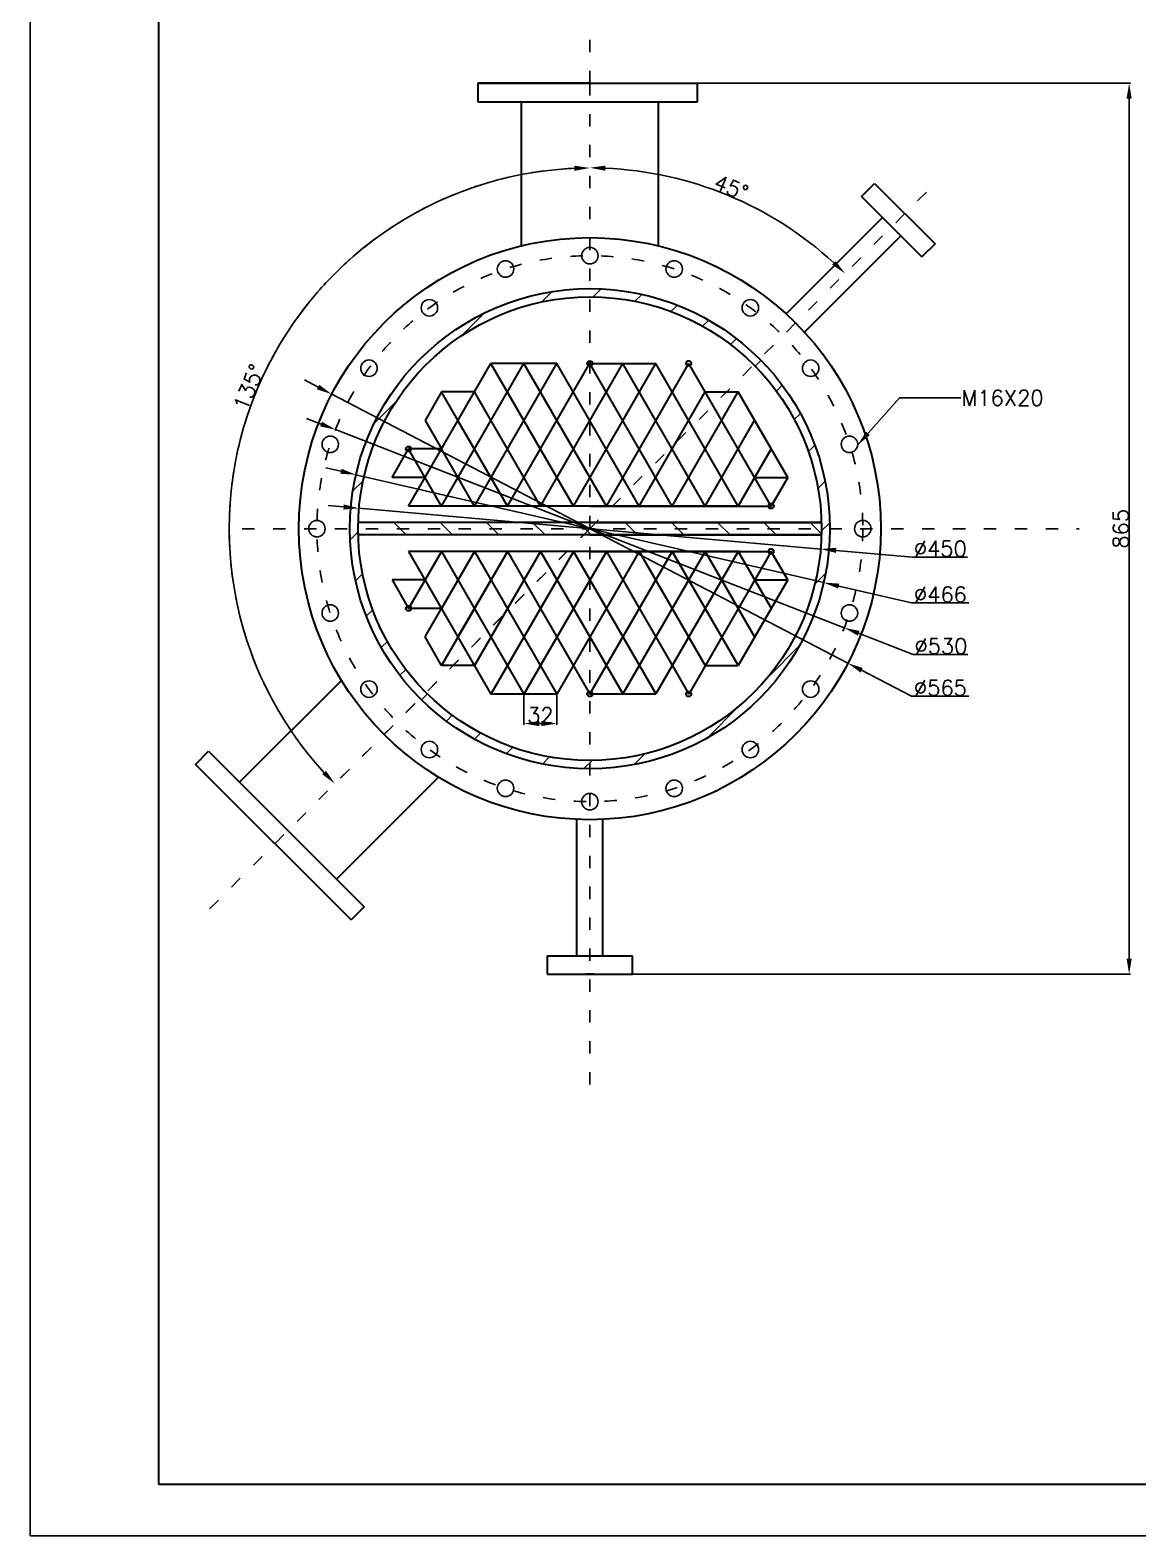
# Model space of a CAD drawing. Header units: millimetres. Extents: x 109 to 4315, y -1665 to 1305.
# Drawn here: x 109 to 1184, y -1665 to -203 of the extents above; entities that cross this region are included whole.
import ezdxf

# ---------------------------------------------------------------- set-up
doc = ezdxf.new("R2010")
doc.units = ezdxf.units.MM
doc.linetypes.add('ACAD_ISO03W100', pattern=[30, 12, -18])
doc.styles.get("Standard").update_dxf_attribs({"font": 'txt', "bigfont": 'gbcbig.shx'})
doc.dimstyles.new('ISO-25', dxfattribs={"dimtxt": 15, "dimasz": 15, "dimexe": 1.25, "dimexo": 0.625, "dimtad": 1, "dimtoh": 1, "dimtxsty": 'Standard', "dimcen": 10, "dimadec": 0, "dimazin": 0, "dimtfac": 1, "dimtmove": 0, "dimatfit": 3, "dimfxl": 0, "dimarcsym": 0})

# ---------------------------------------------------------------- blocks, each defined once
blk = doc.blocks.new('*D9')
at = {"color": 0, "lineweight": -2, "transparency": 16777216}
blk.add_arc((652.1, -687.4), 350.2, 92.4546, 222.5454, dxfattribs=at)
at = {"color": 0, "lineweight": 25, "transparency": 16777216}
for points in [[(637, -335), (637.1, -340), (652.1, -337.2)], [(395.9, -922.4), (392.3, -925.8), (404.5, -934.9)]]:
    blk.add_solid(points, dxfattribs=at)
at = {"layer": 'Defpoints', "color": 0, "lineweight": 25, "transparency": 16777216}
for p in [(652.1, -254.9), (404.5, -439.8), (652.1, -687.4), (274.6, -1064.8), (652.1, -1236.9)]:
    blk.add_point(p, dxfattribs=at)
at = {"color": 0, "lineweight": 25, "transparency": 16777216, "insert": (321, -550.2), "char_height": 15, "attachment_point": 5, "rotation": 67.5}
blk.add_mtext('135°', dxfattribs=at)
blk = doc.blocks.new('*D26')
at = {"color": 0, "linetype": 'ACAD_ISO03W100', "lineweight": -2, "transparency": 16777216}
blk.add_line((651.6, -687.8), (403.6, -935.8), dxfattribs=at)
blk.add_arc((652.1, -687.4), 350.2, 92.4546, 222.5454, dxfattribs=at)
at = {"color": 0, "linetype": 'ACAD_ISO03W100', "lineweight": 25, "transparency": 16777216}
for points in [[(637, -335), (637.1, -340), (652.1, -337.2)], [(395.9, -922.4), (392.3, -925.8), (404.5, -934.9)]]:
    blk.add_solid(points, dxfattribs=at)
at = {"layer": 'Defpoints', "color": 0, "linetype": 'ACAD_ISO03W100', "lineweight": 25, "transparency": 16777216}
for p in [(652.1, -254.9), (988.9, -350.5), (404.5, -439.8), (652.1, -687.4), (652.1, -1236.9)]:
    blk.add_point(p, dxfattribs=at)
at = {"color": 0, "linetype": 'ACAD_ISO03W100', "lineweight": 25, "transparency": 16777216, "insert": (321, -550.2), "char_height": 15, "attachment_point": 5, "rotation": 67.5}
blk.add_mtext('135°', dxfattribs=at)
blk = doc.blocks.new('*D27')
at = {"color": 0, "lineweight": -2, "transparency": 16777216}
blk.add_arc((652.1, -687.4), 350.3, 47.4536, 87.5464, dxfattribs=at)
at = {"color": 0, "lineweight": 25, "transparency": 16777216}
for points in [[(667, -339.9), (667.1, -334.9), (652.1, -337)], [(890.7, -427.5), (887.2, -431.1), (899.8, -439.6)]]:
    blk.add_solid(points, dxfattribs=at)
at = {"layer": 'Defpoints', "color": 0, "lineweight": 25, "transparency": 16777216}
for p in [(652.1, -254.9), (988.9, -350.5), (827.2, -384), (652.1, -687.4), (652.1, -1236.9)]:
    blk.add_point(p, dxfattribs=at)
at = {"color": 0, "lineweight": 25, "transparency": 16777216, "insert": (789.2, -356.2), "char_height": 15, "attachment_point": 5, "rotation": 337.5}
blk.add_mtext('45°', dxfattribs=at)
blk = doc.blocks.new('*D31')
at = {"color": 0, "lineweight": -2, "transparency": 16777216}
for p, q in [((588, -848.5), (588, -877.8)), ((620, -848.5), (620, -877.8)), ((603, -876.5), (605, -876.5))]:
    blk.add_line(p, q, dxfattribs=at)
at = {"color": 0, "lineweight": 25, "transparency": 16777216}
for points in [[(603, -874), (603, -879), (588, -876.5)], [(605, -874), (605, -879), (620, -876.5)]]:
    blk.add_solid(points, dxfattribs=at)
at = {"layer": 'Defpoints', "color": 0, "lineweight": 25, "transparency": 16777216}
for p in [(588, -847.9), (620, -847.9), (620, -876.5)]:
    blk.add_point(p, dxfattribs=at)
at = {"color": 0, "lineweight": 25, "transparency": 16777216, "insert": (604, -868.4), "char_height": 15, "attachment_point": 5}
blk.add_mtext('32', dxfattribs=at)
blk = doc.blocks.new('*D56')
at = {"color": 0, "lineweight": -2, "transparency": 16777216}
for p, q in [((652.7, -254.9), (1176.9, -254.9)), ((1175.6, -269.9), (1175.6, -1104.9)), ((652.7, -1119.9), (1176.9, -1119.9))]:
    blk.add_line(p, q, dxfattribs=at)
at = {"color": 0, "lineweight": 25, "transparency": 16777216}
for points in [[(1173.1, -269.9), (1178.1, -269.9), (1175.6, -254.9)], [(1173.1, -1104.9), (1178.1, -1104.9), (1175.6, -1119.9)]]:
    blk.add_solid(points, dxfattribs=at)
at = {"layer": 'Defpoints', "color": 0, "lineweight": 25, "transparency": 16777216}
for p in [(652.1, -254.9), (652.1, -1119.9), (1175.6, -1119.9)]:
    blk.add_point(p, dxfattribs=at)
at = {"color": 0, "lineweight": 25, "transparency": 16777216, "insert": (1167.5, -687.4), "char_height": 15, "attachment_point": 5, "rotation": 90}
blk.add_mtext('865', dxfattribs=at)
blk = doc.blocks.new('*D57')
at = {"color": 0, "lineweight": -2, "transparency": 16777216}
for p, q in [((413, -666.3), (398, -665)), ((427.9, -667.6), (876.2, -707.1)), ((965.4, -714.9), (891.1, -708.4)), ((1018.6, -714.9), (965.4, -714.9))]:
    blk.add_line(p, q, dxfattribs=at)
at = {"color": 0, "lineweight": 25, "transparency": 16777216}
for points in [[(413.2, -663.8), (412.8, -668.8), (427.9, -667.6)], [(891.3, -705.9), (890.9, -710.9), (876.2, -707.1)]]:
    blk.add_solid(points, dxfattribs=at)
at = {"layer": 'Defpoints', "color": 0, "lineweight": 25, "transparency": 16777216}
for p in [(427.9, -667.6), (876.2, -707.1)]:
    blk.add_point(p, dxfattribs=at)
at = {"color": 0, "lineweight": 25, "transparency": 16777216, "insert": (992.3, -706.8), "char_height": 15, "attachment_point": 5}
blk.add_mtext('∅450', dxfattribs=at)
blk = doc.blocks.new('*D58')
at = {"color": 0, "lineweight": -2, "transparency": 16777216}
for p, q in [((410.4, -631.6), (395.8, -628.2)), ((425, -635), (879.1, -739.7)), ((964.3, -759.4), (893.7, -743.1)), ((1019.9, -759.4), (964.3, -759.4))]:
    blk.add_line(p, q, dxfattribs=at)
at = {"color": 0, "lineweight": 25, "transparency": 16777216}
for points in [[(411, -629.2), (409.8, -634), (425, -635)], [(894.3, -740.7), (893.1, -745.5), (879.1, -739.7)]]:
    blk.add_solid(points, dxfattribs=at)
at = {"layer": 'Defpoints', "color": 0, "lineweight": 25, "transparency": 16777216}
for p in [(425, -635), (879.1, -739.7)]:
    blk.add_point(p, dxfattribs=at)
at = {"color": 0, "lineweight": 25, "transparency": 16777216, "insert": (992.4, -751.3), "char_height": 15, "attachment_point": 5}
blk.add_mtext('∅466', dxfattribs=at)
blk = doc.blocks.new('*D59')
at = {"color": 0, "lineweight": -2, "transparency": 16777216}
for p, q in [((391.1, -585.8), (377.1, -580.4)), ((405.1, -591.2), (899, -783.5)), ((966, -809.5), (913, -788.9)), ((1019.1, -809.5), (966, -809.5))]:
    blk.add_line(p, q, dxfattribs=at)
at = {"color": 0, "lineweight": 25, "transparency": 16777216}
for points in [[(392, -583.5), (390.2, -588.1), (405.1, -591.2)], [(913.9, -786.6), (912.1, -791.2), (899, -783.5)]]:
    blk.add_solid(points, dxfattribs=at)
at = {"layer": 'Defpoints', "color": 0, "lineweight": 25, "transparency": 16777216}
for p in [(405.1, -591.2), (899, -783.5)]:
    blk.add_point(p, dxfattribs=at)
at = {"color": 0, "lineweight": 25, "transparency": 16777216, "insert": (992.9, -801.4), "char_height": 15, "attachment_point": 5}
blk.add_mtext('∅530', dxfattribs=at)
blk = doc.blocks.new('*D60')
at = {"color": 0, "lineweight": -2, "transparency": 16777216}
for p, q in [((388.2, -549.9), (374.9, -543)), ((401.5, -556.8), (902.6, -817.9)), ((964.3, -850), (915.9, -824.8)), ((1019.9, -850), (964.3, -850))]:
    blk.add_line(p, q, dxfattribs=at)
at = {"color": 0, "lineweight": 25, "transparency": 16777216}
for points in [[(389.4, -547.7), (387, -552.1), (401.5, -556.8)], [(917.1, -822.6), (914.8, -827), (902.6, -817.9)]]:
    blk.add_solid(points, dxfattribs=at)
at = {"layer": 'Defpoints', "color": 0, "lineweight": 25, "transparency": 16777216}
for p in [(401.5, -556.8), (902.6, -817.9)]:
    blk.add_point(p, dxfattribs=at)
at = {"color": 0, "lineweight": 25, "transparency": 16777216, "insert": (992.4, -841.9), "char_height": 15, "attachment_point": 5}
blk.add_mtext('∅565', dxfattribs=at)

msp = doc.modelspace()

# ---------------------------------------------------------------- hatches: boundary and pattern name
at = {"lineweight": 25}
h = msp.add_hatch(dxfattribs=at)
h.set_pattern_fill('ANSI31', color=256, scale=10, style=0)
h.set_pattern_definition([(45, (-6e-14, -309.372), (-22.4506, 22.4506), [])])
h.paths.add_polyline_path([(877.052, -687.35), (885.052, -687.35, 0.19891237), (816.807, -522.594), (811.151, -528.251, -0.19891237)])
h.paths.add_polyline_path([(427.052, -687.35), (419.052, -687.35, 1), (885.052, -687.35), (877.052, -687.35, -1)])
h.paths.add_polyline_path([(811.151, -528.251), (816.807, -522.594, 0.66817864), (419.052, -687.35), (427.052, -687.35, -0.66817864)])
h = msp.add_hatch(dxfattribs=at)
h.set_pattern_fill('ANSI31', color=256, scale=10, angle=90, style=0)
h.set_pattern_definition([(135, (-6e-14, -309.372), (-22.4506, -22.4506), [])])
h.paths.add_polyline_path([(877.052, -687.35, 0.00666756), (876.972, -681.35), (658.052, -681.35), (652.052, -687.35)])
h.paths.add_polyline_path([(876.972, -693.35, 0.00666756), (877.052, -687.35), (652.052, -687.35), (652.052, -693.35)])
h.paths.add_polyline_path([(646.052, -693.35), (652.052, -687.35), (427.052, -687.35, 0.00666756), (427.132, -693.35)])
h.paths.add_polyline_path([(427.132, -681.35, 0.00666756), (427.052, -687.35), (652.052, -687.35), (652.052, -681.35)])
h.paths.add_polyline_path([(646.052, -693.35), (652.052, -693.35), (652.052, -687.35)], flags=17)

# ---------------------------------------------------------------- linework, layer by layer
for q in [(108.629, 1304.933), (4313.629, -1665.067)]:
    msp.add_line((108.629, -1665.067), q, dxfattribs=at)
at = {"lineweight": 30}
for p, q in [((233.629, -1615.067), (233.629, 1254.933)), ((652.052, -254.85), (543.18, -254.85)), ((543.18, -254.85), (756.68, -254.85)), ((543.18, -254.85), (543.18, -272.85)), ((756.68, -272.85), (756.68, -254.85)), ((543.18, -272.85), (756.68, -272.85)), ((585.68, -412.758), (585.68, -272.85)), ((718.68, -412.82), (718.68, -272.85)), ((915.802, -364.909), (928.53, -352.182)), ((915.802, -364.909), (974.492, -423.599)), ((928.53, -352.182), (987.22, -410.871)), ((936.309, -385.416), (842.775, -478.949)), ((953.986, -403.093), (860.452, -496.627)), ((987.22, -410.871), (974.492, -423.599)), ((476.052, -665.35), (556.022, -526.85)), ((508.052, -665.35), (588.022, -526.85)), ((540.052, -665.35), (620.022, -526.85)), ((540.052, -665.35), (620.022, -526.85)), ((636.052, -665.35), (556.022, -526.85)), ((620.022, -526.85), (556.022, -526.85)), ((572.052, -665.35), (652.052, -526.798)), ((668.052, -665.35), (588.022, -526.85)), ((604.052, -665.35), (683.992, -526.902)), ((604.052, -665.35), (683.992, -526.902)), ((700.052, -665.35), (620.022, -526.85)), ((636.052, -665.35), (715.992, -526.902)), ((636.052, -665.35), (715.992, -526.902)), ((732.052, -665.35), (652.052, -526.902)), ((652.052, -526.902), (716.171, -526.902)), ((668.052, -665.35), (748.022, -526.85)), ((764.052, -665.35), (683.992, -526.902)), ((796.052, -665.35), (715.992, -526.902)), ((828.052, -665.35), (748.022, -526.85)), ((508.028, -554.55), (492.034, -582.25)), ((572.052, -665.35), (508.028, -554.55)), ((540.028, -554.55), (508.028, -554.55)), ((604.052, -665.35), (540.028, -554.55)), ((700.052, -665.35), (764.028, -554.55)), ((700.052, -665.35), (764.028, -554.55)), ((700.052, -665.35), (764.028, -554.55)), ((732.052, -665.35), (796.028, -554.55)), ((732.052, -665.35), (796.028, -554.55)), ((732.052, -665.35), (796.028, -554.55)), ((764.028, -554.55), (796.028, -554.55)), ((844.105, -637.754), (796.028, -554.55)), ((492.034, -582.25), (508.04, -609.95)), ((572.052, -665.35), (524.034, -582.25)), ((764.052, -665.35), (812.034, -582.25)), ((508.052, -665.35), (476.04, -609.95)), ((508.04, -609.95), (476.04, -609.95)), ((540.052, -665.35), (508.04, -609.95)), ((796.171, -665.35), (828.099, -610.054)), ((492.046, -637.65), (460.046, -637.65)), ((812.105, -637.754), (844.105, -637.754)), ((844.105, -637.754), (828.052, -665.35)), ((652.052, -665.35), (476.052, -665.35)), ((796.171, -665.35), (493.697, -665.35)), ((652.052, -665.35), (796.171, -665.35)), ((652.052, -665.35), (828.052, -665.35)), ((652.052, -665.35), (668.052, -665.35)), ((732.052, -665.35), (764.052, -665.35)), ((764.052, -665.35), (796.052, -665.35)), ((876.972, -681.35), (427.132, -681.35)), ((876.972, -693.35), (427.132, -693.35)), ((508.052, -709.35), (476.04, -764.75)), ((652.052, -709.35), (476.052, -709.35)), ((652.052, -709.35), (476.052, -709.35)), ((476.052, -709.35), (556.022, -847.85)), ((796.171, -709.35), (493.697, -709.35)), ((796.951, -709.35), (496.815, -709.35)), ((572.052, -709.35), (508.028, -820.15)), ((540.052, -709.35), (508.04, -764.75)), ((508.052, -709.35), (588.022, -847.85)), ((572.052, -709.35), (524.034, -792.45)), ((604.052, -709.35), (540.028, -820.15)), ((540.052, -709.35), (620.022, -847.85)), ((540.052, -709.35), (620.022, -847.85)), ((636.052, -709.35), (556.022, -847.85)), ((572.052, -709.35), (652.052, -847.902)), ((668.052, -709.35), (588.022, -847.85)), ((604.052, -709.35), (683.992, -847.798)), ((604.052, -709.35), (683.992, -847.798)), ((700.052, -709.35), (620.022, -847.85)), ((636.052, -709.35), (715.992, -847.798)), ((636.052, -709.35), (715.992, -847.798)), ((652.052, -709.35), (796.951, -709.35)), ((652.052, -709.35), (828.052, -709.35)), ((652.052, -709.35), (796.171, -709.35)), ((652.052, -709.35), (828.052, -709.35)), ((652.052, -709.35), (668.052, -709.35)), ((732.052, -709.35), (652.052, -847.798)), ((668.052, -709.35), (748.022, -847.85)), ((764.052, -709.35), (683.992, -847.798)), ((700.052, -709.35), (764.028, -820.15)), ((700.052, -709.35), (764.028, -820.15)), ((700.052, -709.35), (764.028, -820.15)), ((796.052, -709.35), (715.992, -847.798)), ((732.052, -709.35), (796.028, -820.15)), ((732.052, -709.35), (796.028, -820.15)), ((732.052, -709.35), (796.028, -820.15)), ((732.052, -709.35), (764.052, -709.35)), ((828.052, -709.35), (748.022, -847.85)), ((764.052, -709.35), (796.052, -709.35)), ((764.052, -709.35), (812.034, -792.45)), ((796.171, -709.35), (828.099, -764.647)), ((844.105, -736.947), (828.052, -709.35)), ((492.046, -737.05), (460.046, -737.05)), ((460.046, -737.05), (476.04, -764.75)), ((844.105, -736.947), (796.028, -820.15)), ((812.105, -736.947), (844.105, -736.947)), ((508.04, -764.75), (476.04, -764.75)), ((492.034, -792.45), (508.04, -764.75)), ((508.028, -820.15), (492.034, -792.45)), ((540.028, -820.15), (508.028, -820.15)), ((764.028, -820.15), (796.028, -820.15)), ((410.953, -834.584), (312.024, -933.514)), ((620.022, -847.85), (556.022, -847.85)), ((652.052, -847.798), (716.171, -847.798)), ((269.244, -916.19), (281.972, -903.462)), ((281.972, -903.462), (432.939, -1054.429)), ((346.228, -993.174), (269.244, -916.19)), ((269.244, -916.19), (420.211, -1067.157)), ((505.042, -928.586), (406.069, -1027.559)), ((639.552, -1101.85), (639.552, -969.573)), ((664.552, -1101.85), (664.552, -969.573)), ((432.939, -1054.429), (420.211, -1067.157)), ((610.552, -1101.85), (610.552, -1119.85)), ((610.552, -1101.85), (693.552, -1101.85)), ((693.552, -1119.85), (693.552, -1101.85)), ((610.552, -1119.85), (693.552, -1119.85)), ((656.052, -1119.85), (648.052, -1119.85)), ((652.052, -1119.85), (656.052, -1119.85)), ((4263.629, -1615.067), (233.629, -1615.067))]:
    msp.add_line(p, q, dxfattribs=at)
at = {"linetype": 'ACAD_ISO03W100', "lineweight": 25}
for p, q in [((652.052, -254.85), (652.18, -94.098)), ((652.052, -254.85), (652.052, -1236.865)), ((652.052, -687.35), (988.888, -350.514)), ((652.052, -687.35), (274.606, -1064.796)), ((314.596, -687.35), (1127.144, -687.35))]:
    msp.add_line(p, q, dxfattribs=at)
at = {"lineweight": 35}
for p, q in [((460.046, -637.65), (476.04, -609.95)), ((652.052, -681.35), (876.972, -681.35)), ((876.972, -693.35), (427.132, -693.35)), ((652.052, -693.35), (876.972, -693.35)), ((652.052, -693.35), (876.972, -693.35))]:
    msp.add_line(p, q, dxfattribs=at)
at = {"lineweight": 30}
for centre, radius in [((652.052, -687.35), 282.5), ((652.052, -687.35), 233), ((652.052, -687.35), 225), ((652.052, -526.902), 2.5), ((748.022, -526.85), 2.5), ((476.04, -609.95), 2.5), ((828.052, -665.35), 2.5), ((828.052, -709.35), 2.5), ((476.04, -764.75), 2.5), ((652.052, -847.798), 2.5), ((748.022, -847.85), 2.5)]:
    msp.add_circle(centre, radius, dxfattribs=at)
at = {"linetype": 'ACAD_ISO03W100', "lineweight": 25}
msp.add_circle((652.052, -687.35), 265, dxfattribs=at)
at = {"lineweight": 25}
for centre in [(652.052, -422.35), (652.052, -422.35), (652.052, -422.35), (570.162, -435.32), (733.941, -435.32), (496.289, -472.961), (807.815, -472.961), (437.662, -531.587), (866.441, -531.587), (400.022, -605.461), (904.082, -605.461), (387.052, -687.35), (387.052, -687.35), (917.052, -687.35), (917.052, -687.35), (400.022, -769.24), (904.082, -769.24), (437.662, -843.113), (866.441, -843.113), (496.289, -901.74), (807.815, -901.74), (570.162, -939.38), (733.941, -939.38), (652.052, -952.35), (652.052, -952.35)]:
    msp.add_circle(centre, 8, dxfattribs=at)

# ---------------------------------------------------------------- texts
at = {"lineweight": 25, "insert": (1012.846, -552.943), "char_height": 15, "attachment_point": 1}
msp.add_mtext('M16X20', dxfattribs=at)

# ---------------------------------------------------------------- dimensions: what is measured, and where the dimension line sits
at = {"lineweight": 25}
for base, line1, picture, middle in [((404.455, -439.754), ((652.052, -687.35), (274.606, -1064.796)), '*D9', (321.045, -550.243)), ((827.203, -383.98), ((652.052, -687.35), (988.888, -350.514)), '*D27', (789.216, -356.207))]:
    dim = msp.add_angular_dim_2l(base=base, line1=line1, line2=((652.052, -254.85), (652.052, -1236.865)), dimstyle='ISO-25', dxfattribs=at)
    dim.commit()
    dim.dimension.update_dxf_attribs({"geometry": picture, "text_midpoint": middle})
at = {"linetype": 'ACAD_ISO03W100', "lineweight": 25}
dim = msp.add_angular_dim_2l(base=(404.455, -439.754), line1=((652.052, -687.35), (988.888, -350.514)), line2=((652.052, -254.85), (652.052, -1236.865)), dimstyle='ISO-25', dxfattribs=at)
dim.commit()
dim.dimension.update_dxf_attribs({"geometry": '*D26', "text_midpoint": (321.045, -550.243)})
at = {"lineweight": 25}
dim = msp.add_linear_dim(base=(1175.609, -1119.85), p1=(652.052, -254.85), p2=(652.052, -1119.85), angle=90, dimstyle='ISO-25', dxfattribs=at)
dim.commit()
dim.dimension.update_dxf_attribs({"geometry": '*D56', "text_midpoint": (1167.484, -687.35)})
for p1, p2, picture, middle in [((401.502, -556.847), (902.601, -817.853), '*D60', (992.41, -849.982)), ((405.092, -591.245), (899.011, -783.455), '*D59', (992.871, -809.522)), ((425.014, -634.978), (879.089, -739.723), '*D58', (964.285, -759.376)), ((427.918, -667.626), (876.185, -707.074), '*D57', (965.426, -714.927))]:
    dim = msp.add_diameter_dim_2p(p1=p1, p2=p2, dimstyle='ISO-25', dxfattribs=at)
    dim.commit()
    dim.dimension.update_dxf_attribs({"geometry": picture, "text_midpoint": middle, "dimtype": 163})
dim = msp.add_linear_dim(base=(620.022, -876.542), p1=(588.022, -847.85), p2=(620.022, -847.85), dimstyle='ISO-25', dxfattribs=at)
dim.commit()
dim.dimension.update_dxf_attribs({"geometry": '*D31', "text_midpoint": (604.022, -868.417)})

# ---------------------------------------------------------------- leaders
at = {"lineweight": 25, "annotation_type": 0, "has_hookline": 1, "hookline_direction": 0, "text_width": 77.5}
msp.add_leader([(912.056, -606.105), (952.651, -560.443), (1012.221, -560.443)], dimstyle='ISO-25', override={"dimgap": 0.625, "dimtad": 0}, dxfattribs=at)

doc.saveas('drawing.dxf')
